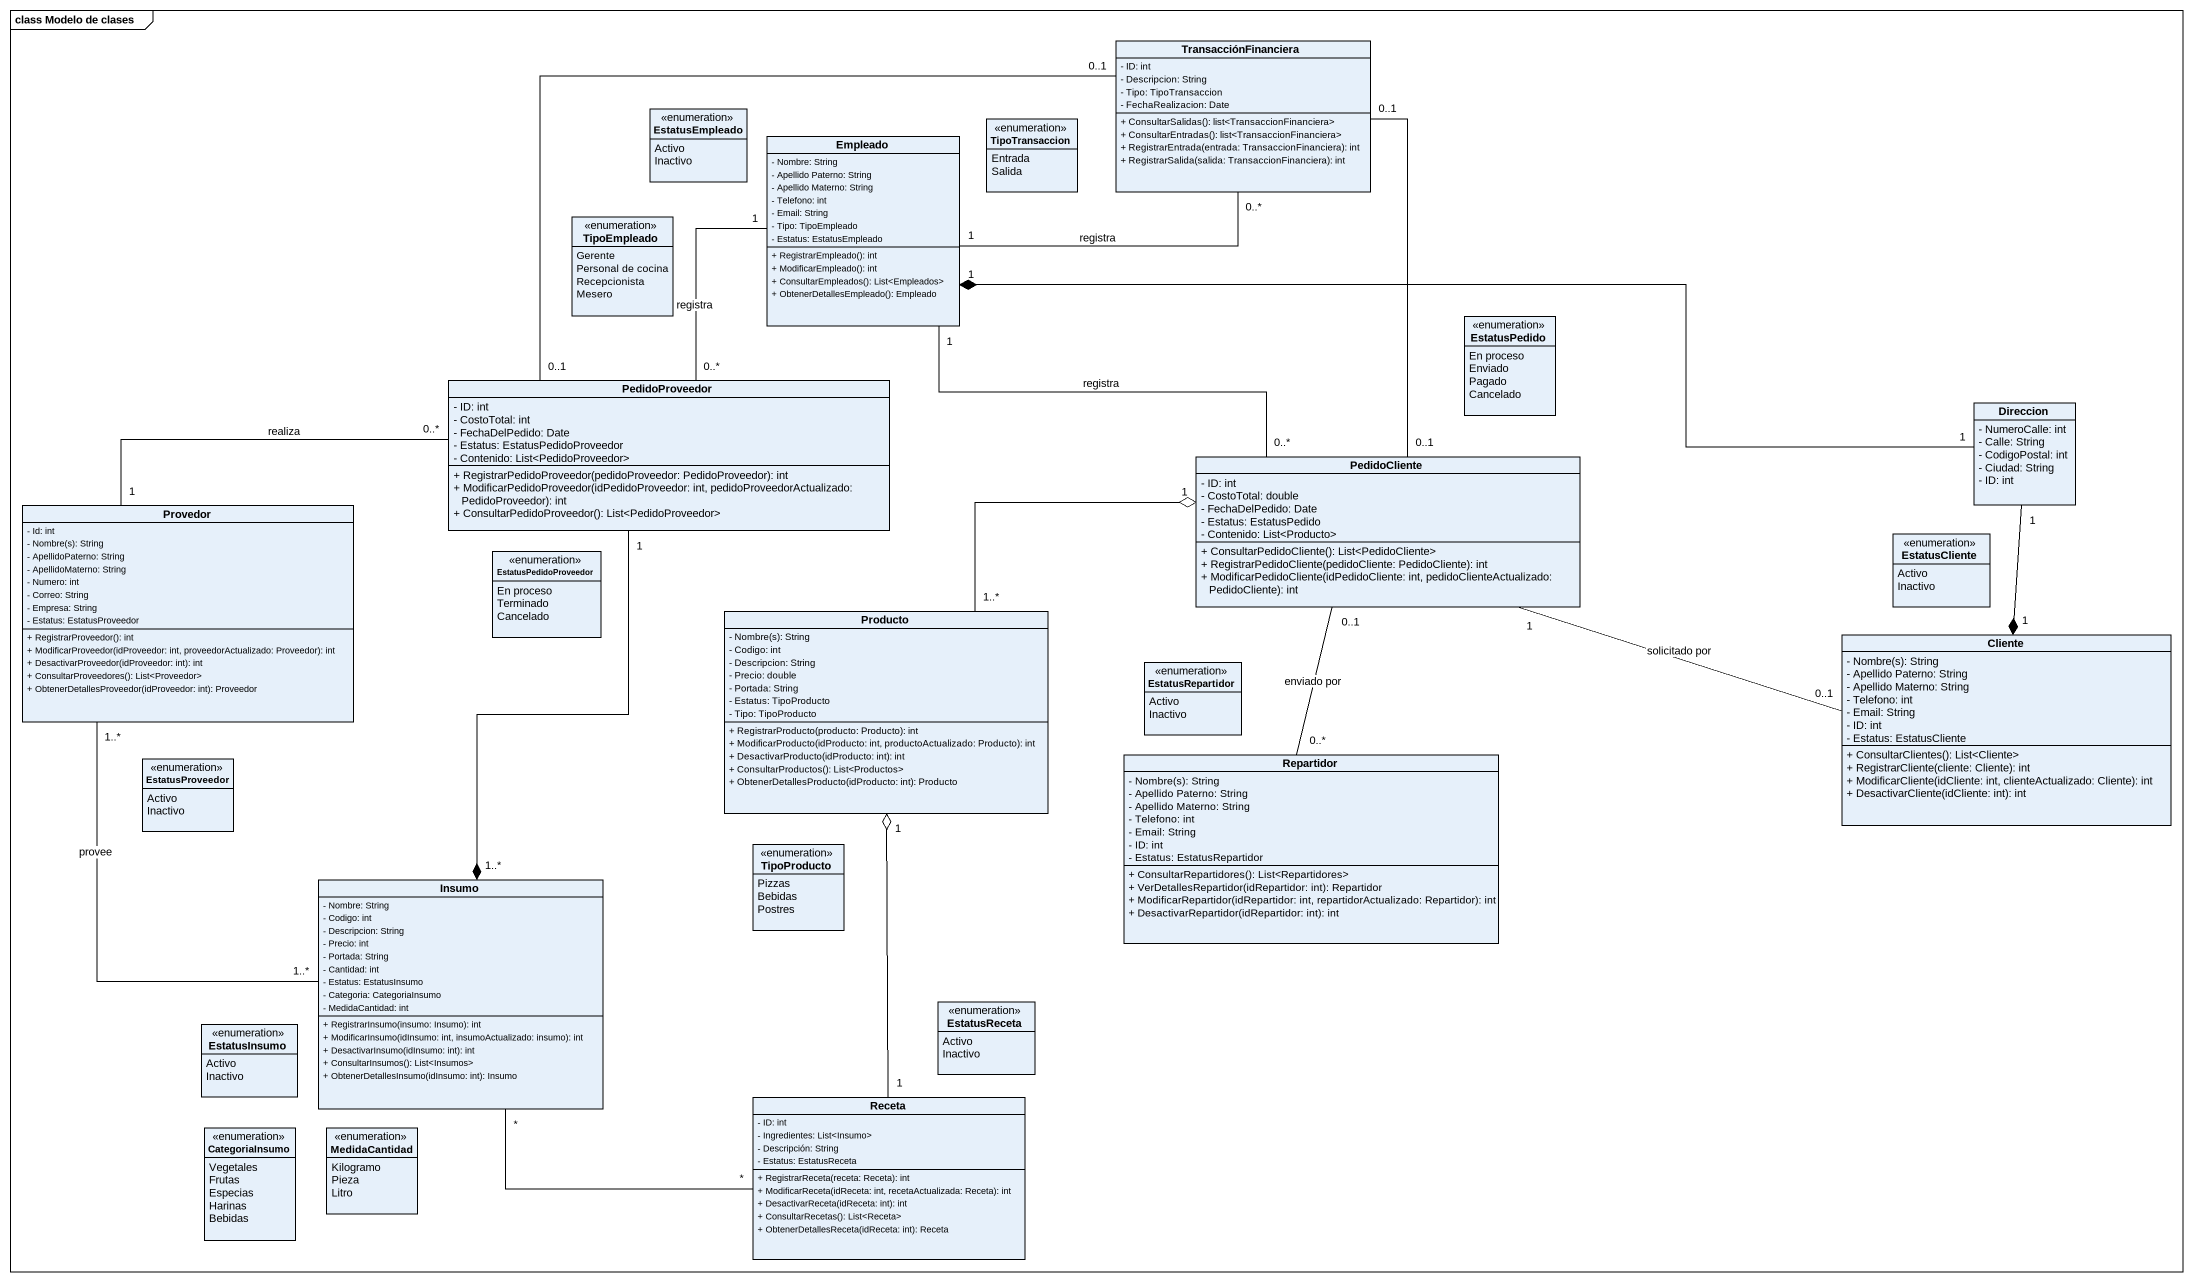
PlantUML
@startuml
mainframe class Modelo de clases
hide circle
hide empty members
skinparam classAttributeIconSize 0
class TransacciónFinanciera {
  - ID: int
  - Descripcion: String
  - Tipo: TipoTransaccion
  - FechaRealizacion: Date
  + ConsultarSalidas(): list<TransaccionFinanciera>
  + ConsultarEntradas(): list<TransaccionFinanciera>
  + RegistrarEntrada(entrada: TransaccionFinanciera): int
  + RegistrarSalida(salida: TransaccionFinanciera): int
}
enum EstatusEmpleado {
  Activo
  Inactivo
}
class Empleado {
  - Nombre: String
  - Apellido Paterno: String
  - Apellido Materno: String
  - Telefono: int
  - Email: String
  - Tipo: TipoEmpleado
  - Estatus: EstatusEmpleado
  + RegistrarEmpleado(): int
  + ModificarEmpleado(): int
  + ConsultarEmpleados(): List<Empleados>
  + ObtenerDetallesEmpleado(): Empleado
}
enum TipoTransaccion {
  Entrada
  Salida
}
enum TipoEmpleado {
  Gerente
  Personal de cocina
  Recepcionista
  Mesero
}
enum EstatusPedido {
  En proceso
  Enviado
  Pagado
  Cancelado
}
class PedidoProveedor {
  - ID: int
  - CostoTotal: int
  - FechaDelPedido: Date
  - Estatus: EstatusPedidoProveedor
  - Contenido: List<PedidoProveedor>
  + RegistrarPedidoProveedor(pedidoProveedor: PedidoProveedor): int
  + ModificarPedidoProveedor(idPedidoProveedor: int, pedidoProveedorActualizado: PedidoProveedor): int
  + ConsultarPedidoProveedor(): List<PedidoProveedor>
}
class Direccion {
  - NumeroCalle: int
  - Calle: String
  - CodigoPostal: int
  - Ciudad: String
  - ID: int
}
class PedidoCliente {
  - ID: int
  - CostoTotal: double
  - FechaDelPedido: Date
  - Estatus: EstatusPedido
  - Contenido: List<Producto>
  + ConsultarPedidoCliente(): List<PedidoCliente>
  + RegistrarPedidoCliente(pedidoCliente: PedidoCliente): int
  + ModificarPedidoCliente(idPedidoCliente: int, pedidoClienteActualizado: PedidoCliente): int
}
class Provedor {
  - Id: int
  {field} - Nombre(s): String
  - ApellidoPaterno: String
  - ApellidoMaterno: String
  - Numero: int
  - Correo: String
  - Empresa: String
  - Estatus: EstatusProveedor
  + RegistrarProveedor(): int
  + ModificarProveedor(idProveedor: int, proveedorActualizado: Proveedor): int
  + DesactivarProveedor(idProveedor: int): int
  + ConsultarProveedores(): List<Proveedor>
  + ObtenerDetallesProveedor(idProveedor: int): Proveedor
}
enum EstatusPedidoProveedor {
  En proceso
  Terminado
  Cancelado
}
enum EstatusCliente {
  Activo
  Inactivo
}
class Producto {
  {field} - Nombre(s): String
  - Codigo: int
  - Descripcion: String
  - Precio: double
  - Portada: String
  - Estatus: TipoProducto
  - Tipo: TipoProducto
  + RegistrarProducto(producto: Producto): int
  + ModificarProducto(idProducto: int, productoActualizado: Producto): int
  + DesactivarProducto(idProducto: int): int
  + ConsultarProductos(): List<Productos>
  + ObtenerDetallesProducto(idProducto: int): Producto
}
class Cliente {
  {field} - Nombre(s): String
  - Apellido Paterno: String
  - Apellido Materno: String
  - Telefono: int
  - Email: String
  - ID: int
  - Estatus: EstatusCliente
  + ConsultarClientes(): List<Cliente>
  + RegistrarCliente(cliente: Cliente): int
  + ModificarCliente(idCliente: int, clienteActualizado: Cliente): int
  + DesactivarCliente(idCliente: int): int
}
enum EstatusRepartidor {
  Activo
  Inactivo
}
enum EstatusProveedor {
  Activo
  Inactivo
}
class Repartidor {
  {field} - Nombre(s): String
  - Apellido Paterno: String
  - Apellido Materno: String
  - Telefono: int
  - Email: String
  - ID: int
  - Estatus: EstatusRepartidor
  + ConsultarRepartidores(): List<Repartidores>
  + VerDetallesRepartidor(idRepartidor: int): Repartidor
  + ModificarRepartidor(idRepartidor: int, repartidorActualizado: Repartidor): int
  + DesactivarRepartidor(idRepartidor: int): int
}
class Insumo {
  - Nombre: String
  - Codigo: int
  - Descripcion: String
  - Precio: int
  - Portada: String
  - Cantidad: int
  - Estatus: EstatusInsumo
  - Categoria: CategoriaInsumo
  - MedidaCantidad: int
  + RegistrarInsumo(insumo: Insumo): int
  + ModificarInsumo(idInsumo: int, insumoActualizado: insumo): int
  + DesactivarInsumo(idInsumo: int): int
  + ConsultarInsumos(): List<Insumos>
  + ObtenerDetallesInsumo(idInsumo: int): Insumo
}
enum TipoProducto {
  Pizzas
  Bebidas
  Postres
}
enum EstatusReceta {
  Activo
  Inactivo
}
enum EstatusInsumo {
  Activo
  Inactivo
}
class Receta {
  - ID: int
  - Ingredientes: List<Insumo>
  - Descripción: String
  - Estatus: EstatusReceta
  + RegistrarReceta(receta: Receta): int
  + ModificarReceta(idReceta: int, recetaActualizada: Receta): int
  + DesactivarReceta(idReceta: int): int
  + ConsultarRecetas(): List<Receta>
  + ObtenerDetallesReceta(idReceta: int): Receta
}
enum CategoriaInsumo {
  Vegetales
  Frutas
  Especias
  Harinas
  Bebidas
}
enum MedidaCantidad {
  Kilogramo
  Pieza
  Litro
}
TransacciónFinanciera "0..*" -left- "1" Empleado : registra
TransacciónFinanciera "0..1" -left- "0..1" PedidoProveedor
TransacciónFinanciera "0..1" -- "0..1" PedidoCliente
Empleado "1" -- "0..*" PedidoProveedor : registra
Empleado "1" -right- "0..*" PedidoCliente : registra
PedidoProveedor "1" --* "1..*" Insumo
Direccion "1" -left-* "1" Empleado
Direccion "1" --* "1" Cliente
PedidoCliente "1" -right- "0..1" Cliente : solicitado por
Provedor "1" -right- "0..*" PedidoProveedor : realiza
Provedor "1..*" -- "1..*" Insumo : provee
Producto "1..*" -right-o "1" PedidoCliente
Repartidor "0..*" -up- "0..1" PedidoCliente : enviado por
Insumo "*" -right- "*" Receta
Receta "1" -up-o "1" Producto
@enduml
